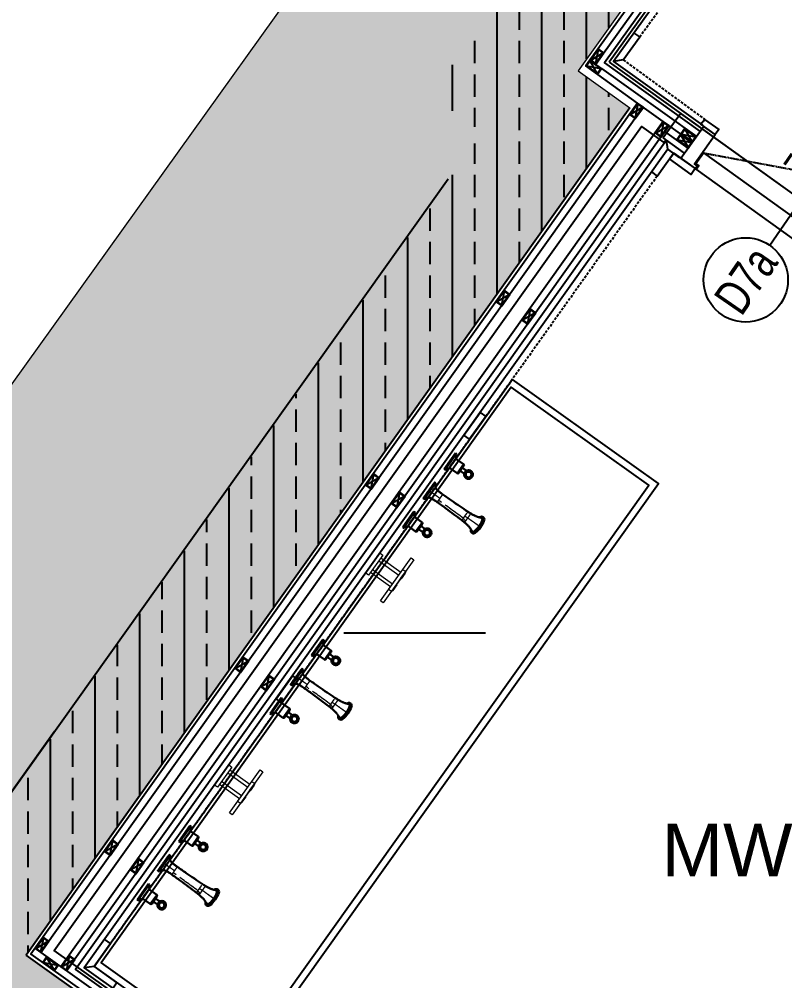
# Model space of a CAD drawing. Header units: millimetres. Extents: x 2562 to 7288, y 778 to 5635.
# Drawn here: x 4674.8 to 4892.4, y 3215.3 to 3488.7 of the extents above; entities that cross this region are included whole.
import ezdxf
from ezdxf.enums import TextEntityAlignment as Align

# ---------------------------------------------------------------- set-up
doc = ezdxf.new("R2010")
doc.units = ezdxf.units.MM
doc.linetypes.add('HIDDEN', pattern=[0.375, 0.25, -0.125])
doc.linetypes.add('PHANTOM', pattern=[12.7, 6.35, -1.27, 1.27, -1.27, 1.27, -1.27])
for name, color, linetype in [('0-gnl-knst-metal', 3, 'Continuous'), ('0-gnl-mevcut', 253, 'Continuous'), ('0-gnl-smbl-kapi', 6, 'Continuous'), ('0-gnl-smbl-mahal', 6, 'Continuous'), ('0-gnl-tarama', 252, 'Continuous'), ('0-gnl-ust', 191, 'HIDDEN'), ('1-gnl-ahsap', 33, 'Continuous'), ('2-tef-aksesuar', 30, 'Continuous'), ('2-tef-armatur', 30, 'Continuous'), ('2-tef-vitrifiye', 140, 'Continuous'), ('4-dsm-gorunus', 241, 'Continuous'), ('a-wall', 4, 'Continuous'), ('BH-DO-NOTLAR', 12, 'Continuous'), ('DUV-SOLİD', 251, 'Continuous')]:
    doc.layers.add(name, color=color, linetype=linetype)
doc.layers.add('ONOFF_LI-10', color=7, linetype='Continuous', lineweight=0, true_color=0xd6292c)
for name, color, linetype, lineweight in [('x-ref_base plan 1$0$SHG-LANDSCAPING', 252, 'Continuous', 18), ('x-ref_base plan 1$0$SHG-WALL-HATCH', 252, 'Continuous', 5), ('x-ref_base plan 1$0$SHG-WALLS-EXISTING', 214, 'Continuous', 18)]:
    doc.layers.add(name, color=color, linetype=linetype, lineweight=lineweight)
doc.styles.add('geomim', font='ARIALN.TTF')
doc.styles.get("Standard").update_dxf_attribs({"font": 'arial.ttf'})

# ---------------------------------------------------------------- blocks, each defined once
blk = doc.blocks.new('REINFORCEMENT')
at = {"layer": 'DUV-SOLİD'}
h = blk.add_hatch(dxfattribs=at)
h.set_pattern_fill('ANSI33', color=256, scale=2, angle=45, style=0)
h.set_pattern_definition([(90, (-31498.619, -9036.518), (-12.7, -1e-15), []), (90, (-31492.269, -9030.168), (-12.7, -1e-15), [6.35, -3.175])])
h.paths.add_polyline_path([(-29026.9, -4968.97), (-28918.22, -4816.8), (-28862.88, -4856.32), (-28785, -4747.27), (-28834.64, -4711.82), (-28762.57, -4610.91), (-28786.98, -4593.48), (-28876.49, -4718.8), (-28826.85, -4754.25), (-28869.86, -4814.47), (-28925.19, -4774.95), (-29068.75, -4975.95), (-29053.99, -4986.49), (-29208.23, -5202.99), (-29183.79, -5220.4), (-29012.17, -4979.49)])
at = {"layer": 'a-wall'}
for p, q in [((-29012.17, -4979.49), (-29183.79, -5220.4)), ((-29063.82, -4999.77), (-29226, -5227.44)), ((-29138.95, -5252.34), (-29183.79, -5220.4))]:
    blk.add_line(p, q, dxfattribs=at)
blk = doc.blocks.new('20x40 kutu profil')
for points in [[(1, -2), (-1, -2), (-1, 2), (1, 2)], [(0.85, -1.85), (-0.85, -1.85), (-0.85, 1.85), (0.85, 1.85)]]:
    blk.add_lwpolyline(points, close=True)
at = {"color": 251}
for points in [[(-0.85, 1.85), (0.85, -1.85)], [(-0.85, -1.85), (0.85, 1.85)]]:
    blk.add_lwpolyline(points, dxfattribs=at)
blk = doc.blocks.new('boh')
at = {"layer": '0-gnl-mevcut'}
blk.add_blockref('REINFORCEMENT', (-22625.96, -13503.28), dxfattribs=at)
blk.add_blockref('REINFORCEMENT', (-22625.96, -13503.28), dxfattribs=at)
blk.add_blockref('REINFORCEMENT', (-22625.96, -13503.28), dxfattribs=at)
blk = doc.blocks.new('A$C04FE5D2C')
at = {"linetype": 'Continuous', "lineweight": 30}
for p, q in [((0, 18.01), (0, 17.65)), ((0, 18.01), (0.05, 18.01)), ((0.05, 18.01), (5.5, 18.01)), ((1.16, 17.01), (1.16, 14.31)), ((4.34, 14.31), (4.34, 17.01)), ((5.5, 17.65), (5.5, 18.01)), ((10.11, 17.99), (10.11, 17.82)), ((15.43, 17.56), (15.44, 17.56)), ((15.64, 17.82), (15.62, 17.82)), ((15.64, 17.82), (15.64, 17.99)), ((20.32, 18.01), (20.32, 17.65)), ((20.32, 18.01), (25.82, 18.01)), ((21.48, 17.01), (21.48, 14.31)), ((24.66, 14.31), (24.66, 17.01)), ((25.82, 17.65), (25.82, 18.01)), ((4.04, 14.01), (1.46, 14.01)), ((2.2, 14.01), (2.2, 12.52)), ((3.3, 12.52), (3.3, 14.01)), ((24.36, 14.01), (21.78, 14.01)), ((22.52, 14.01), (22.52, 12.52)), ((23.62, 12.52), (23.62, 14.01)), ((1.95, 10.55), (1.95, 10.54)), ((1.98, 10.5), (2.08, 10.45)), ((3.42, 10.45), (3.52, 10.5)), ((3.55, 10.54), (3.55, 10.55)), ((22.27, 10.55), (22.27, 10.54)), ((23.87, 10.54), (23.87, 10.55)), ((10.57, 1.39), (10.49, 1.2)), ((10.68, 1.78), (10.75, 1.8)), ((10.7, 0.34), (10.7, 0.34)), ((14.99, 1.8), (15.06, 1.78))]:
    blk.add_line(p, q, dxfattribs=at)
at = {"linetype": 'PHANTOM', "lineweight": 0}
for p, q in [((0, 17.65), (0.05, 17.65)), ((0.04, 17.61), (0.09, 17.61)), ((0.05, 17.65), (5.5, 17.65)), ((0.09, 17.61), (5.46, 17.61)), ((0.94, 17.03), (0.97, 17.03)), ((0.97, 17.03), (4.56, 17.03)), ((20.32, 17.65), (25.82, 17.65)), ((20.36, 17.61), (25.78, 17.61)), ((21.26, 17.03), (24.88, 17.03)), ((1.16, 14.31), (4.34, 14.31)), ((21.48, 14.31), (24.66, 14.31)), ((2.15, 12.5), (2.13, 12.5)), ((3.37, 12.5), (3.35, 12.5)), ((22.47, 12.5), (22.45, 12.5)), ((23.69, 12.5), (23.67, 12.5)), ((1.86, 10.63), (1.87, 10.63)), ((1.95, 10.54), (1.96, 10.54)), ((2.01, 10.5), (1.98, 10.5)), ((3.52, 10.5), (3.49, 10.5)), ((3.54, 10.54), (3.55, 10.54)), ((3.63, 10.63), (3.64, 10.63)), ((22.18, 10.63), (22.19, 10.63)), ((22.27, 10.54), (22.28, 10.54)), ((22.33, 10.5), (22.3, 10.5)), ((23.84, 10.5), (23.81, 10.5)), ((23.86, 10.54), (23.87, 10.54)), ((23.95, 10.63), (23.96, 10.63)), ((10.74, 0.33), (10.75, 0.33))]:
    blk.add_line(p, q, dxfattribs=at)
at = {"linetype": 'Continuous', "lineweight": 30, "flags": 128}
for points in [[(22.3, 10.5), (22.39, 10.45), (22.4, 10.45)], [(23.74, 10.45), (23.75, 10.45), (23.84, 10.5)]]:
    blk.add_lwpolyline(points, dxfattribs=at)
at = {"linetype": 'Continuous', "lineweight": 30}
for centre, radius in [((2.75, 11.45), 1.21), ((2.75, 11.45), 0.806), ((23.07, 11.45), 1.21), ((23.07, 11.45), 0.806)]:
    blk.add_circle(centre, radius, dxfattribs=at)
at = {"linetype": 'PHANTOM', "lineweight": 0}
for centre in [(2.75, 11.45), (23.07, 11.45)]:
    blk.add_circle(centre, 0.767, dxfattribs=at)
at = {"linetype": 'Continuous', "lineweight": 30}
for centre, radius, start, end in [((0.05, 17.65), 0.05, 180, 262.4292), ((-0.12, 16.37), 1.25, 32.2711, 82.4292), ((0.98, 17.06), 0.05, 212.2711, 270), ((4.52, 17.06), 0.05, 270, 327.7289), ((5.62, 16.37), 1.25, 97.5708, 147.7289), ((5.45, 17.65), 0.05, 277.5708, 0), ((10.13, 17.99), 0.02, 90, 180), ((15.62, 17.99), 0.02, 0, 90), ((20.37, 17.65), 0.05, 180, 262.4292), ((20.2, 16.37), 1.25, 32.2711, 82.4292), ((21.3, 17.06), 0.05, 212.2711, 270), ((24.84, 17.06), 0.05, 270, 327.7289), ((25.94, 16.37), 1.25, 97.5708, 147.7289), ((25.77, 17.65), 0.05, 277.5708, 0), ((1.46, 14.31), 0.3, 180, 270), ((4.04, 14.31), 0.3, 270, 0), ((21.78, 14.31), 0.3, 180, 270), ((24.36, 14.31), 0.3, 270, 0), ((2.75, 11.45), 1.21, 120.5725, 222.6963), ((2.18, 12.41), 0.1, 94.5491, 120.5725), ((3.32, 12.41), 0.1, 59.4275, 85.4509), ((2.75, 11.45), 1.21, 317.3037, 59.4275), ((23.07, 11.45), 1.22, 120.5725, 180), ((23.07, 11.45), 1.22, 180, 222.6963), ((22.5, 12.41), 0.1, 94.5491, 120.5725), ((23.64, 12.41), 0.1, 59.4275, 85.4509), ((23.07, 11.45), 1.21, 317.3037, 59.4275), ((1.89, 10.66), 0.05, 222.6963, 258.9958), ((2, 10.54), 0.05, 180, 242.9643), ((3.5, 10.54), 0.05, 297.0357, 0), ((3.61, 10.66), 0.05, 281.0042, 317.3037), ((22.21, 10.66), 0.05, 222.6963, 258.9958), ((22.32, 10.54), 0.05, 180, 242.9643), ((23.82, 10.54), 0.05, 297.0357, 0), ((23.93, 10.66), 0.05, 281.0042, 317.3037), ((10.9, 1.03), 0.79, 106.0276, 253.9724), ((12.87, 9.12), 9.12, 256.0814, 283.9186), ((14.85, 1.03), 0.79, 286.0276, 73.9724)]:
    blk.add_arc(centre, radius, start, end, dxfattribs=at)
for points, knots in [([(1.01, 17.01), (1.03, 17.01), (1.09, 17.01), (1.24, 17.01), (1.46, 17.01), (1.74, 17.01), (2.06, 17.01), (2.4, 17.01), (2.74, 17.01), (3.08, 17.01), (3.4, 17.01), (3.7, 17.01), (3.98, 17.01), (4.22, 17.01), (4.39, 17.01), (4.5, 17.01), (4.52, 17.01), (4.52, 17.01)], [0, 0, 0, 0, 0.061862, 0.127429, 0.195723, 0.265465, 0.335208, 0.403502, 0.469069, 0.530931, 0.592793, 0.65836, 0.726654, 0.796396, 0.866139, 0.934433, 1, 1, 1, 1]), ([(10.11, 17.82), (10.11, 17.79), (10.12, 17.74), (10.16, 17.66), (10.21, 17.6), (10.27, 17.57), (10.29, 17.56)], [0, 0, 0, 0, 0.2619585, 0.4999597, 0.7379927, 1, 1, 1, 1]), ([(10.13, 18.01), (10.13, 18.01), (10.13, 18.01), (10.13, 18.01), (10.13, 18.01), (10.13, 18.01), (10.14, 18.01), (10.15, 18.01), (10.18, 18.01), (10.21, 18.01), (10.25, 18.01), (10.33, 18.01), (10.45, 18.01), (10.58, 18.01), (10.74, 18.01), (10.93, 18.01), (11.13, 18.01), (11.34, 18.01), (11.57, 18.01), (11.82, 18.01), (12.07, 18.01), (12.33, 18.01), (12.6, 18.01), (12.87, 18.01), (13.14, 18.01), (13.41, 18.01), (13.67, 18.01), (13.92, 18.01), (14.17, 18.01), (14.4, 18.01), (14.61, 18.01), (14.81, 18.01), (15, 18.01), (15.16, 18.01), (15.29, 18.01), (15.41, 18.01), (15.49, 18.01), (15.53, 18.01), (15.56, 18.01), (15.59, 18.01), (15.6, 18.01), (15.61, 18.01), (15.61, 18.01), (15.61, 18.01), (15.62, 18.01)], [0, 0, 0, 0, 0.006255, 0.012507, 0.018756, 0.025007, 0.03126, 0.046886, 0.062518, 0.078143, 0.093775, 0.125023, 0.156271, 0.187519, 0.218768, 0.250016, 0.281264, 0.312512, 0.34376, 0.375008, 0.406256, 0.437504, 0.468752, 0.5, 0.531249, 0.562497, 0.593745, 0.624993, 0.656241, 0.687489, 0.718737, 0.749985, 0.781233, 0.812481, 0.84373, 0.874978, 0.906226, 0.921851, 0.937483, 0.953109, 0.968741, 0.979158, 0.989574, 1, 1, 1, 1]), ([(10.27, 17.57), (10.36, 17.53), (10.54, 17.46), (10.76, 17.31), (10.91, 17.18), (11.03, 17.05), (11.12, 16.93), (11.2, 16.81), (11.28, 16.67), (11.37, 16.46), (11.4, 16.15), (11.45, 15.77), (11.49, 15.3), (11.52, 14.75), (11.53, 14.35), (11.53, 14.14)], [0, 0, 0, 0, 0.079986, 0.145497, 0.197201, 0.236116, 0.277993, 0.310466, 0.346274, 0.402969, 0.480533, 0.579074, 0.698505, 0.838801, 1, 1, 1, 1]), ([(14.21, 14.14), (14.21, 14.33), (14.22, 14.67), (14.24, 15.16), (14.27, 15.57), (14.3, 15.91), (14.34, 16.17), (14.36, 16.36), (14.38, 16.48), (14.42, 16.57), (14.47, 16.68), (14.55, 16.84), (14.68, 17.02), (14.87, 17.23), (15.13, 17.43), (15.35, 17.52), (15.47, 17.57)], [0, 0, 0, 0, 0.141282, 0.264213, 0.368859, 0.455145, 0.523121, 0.572816, 0.597853, 0.616763, 0.647191, 0.69116, 0.748702, 0.819488, 0.902784, 1, 1, 1, 1]), ([(15.45, 17.56), (15.48, 17.57), (15.53, 17.6), (15.58, 17.66), (15.62, 17.74), (15.63, 17.79), (15.63, 17.82)], [0, 0, 0, 0, 0.261647, 0.499385, 0.737354, 1, 1, 1, 1]), ([(21.31, 17.01), (21.31, 17.01), (21.3, 17.01), (21.39, 17.01), (21.53, 17.01), (21.74, 17.01), (21.98, 17.01), (22.26, 17.01), (22.58, 17.01), (22.93, 17.01), (23.3, 17.01), (23.65, 17.01), (23.98, 17.01), (24.26, 17.01), (24.4, 17.01), (24.47, 17.01)], [0, 0, 0, 0, 0.051734, 0.134777, 0.216093, 0.294164, 0.367823, 0.441482, 0.519553, 0.600869, 0.683911, 0.766954, 0.84827, 0.926341, 1, 1, 1, 1]), ([(24.47, 17.01), (24.53, 17.01), (24.66, 17.01), (24.78, 17.01), (24.84, 17.01), (24.84, 17.01), (24.83, 17.01)], [0, 0, 0, 0, 0.278637, 0.573963, 0.881568, 1, 1, 1, 1]), ([(11.53, 14.14), (11.52, 13.13), (11.5, 10.23), (11.43, 7.33), (11.38, 5.44)], [0, 0, 0, 0, 0.3494899, 1, 1, 1, 1]), ([(14.36, 5.44), (14.31, 7.33), (14.24, 10.23), (14.22, 13.13), (14.21, 14.14)], [0, 0, 0, 0, 0.650509, 1, 1, 1, 1]), ([(11.33, 4.51), (11.31, 4.35), (11.28, 4.04), (11.22, 3.58), (11.16, 3.18), (11.09, 2.84), (11.02, 2.59), (10.97, 2.39), (10.91, 2.2), (10.85, 2.03), (10.78, 1.87), (10.73, 1.75), (10.69, 1.64), (10.65, 1.54), (10.61, 1.46), (10.59, 1.42), (10.58, 1.41)], [0, 0, 0, 0, 0.130598, 0.262063, 0.374921, 0.468098, 0.540539, 0.591968, 0.646486, 0.713727, 0.758036, 0.81965, 0.860518, 0.909501, 0.967164, 1, 1, 1, 1]), ([(11.38, 5.46), (11.38, 5.38), (11.37, 5.23), (11.36, 4.91), (11.34, 4.67), (11.33, 4.51)], [0, 0, 0, 0, 0.245433, 0.494634, 1, 1, 1, 1]), ([(14.41, 4.51), (14.41, 4.58), (14.39, 4.73), (14.38, 4.97), (14.37, 5.18), (14.37, 5.34), (14.36, 5.41), (14.36, 5.44), (14.36, 5.46)], [0, 0, 0, 0, 0.209842, 0.470091, 0.745618, 0.873077, 0.935049, 1, 1, 1, 1]), ([(15.16, 1.41), (15.15, 1.42), (15.13, 1.46), (15.09, 1.54), (15.05, 1.64), (15.01, 1.75), (14.96, 1.87), (14.9, 2.01), (14.85, 2.14), (14.81, 2.27), (14.77, 2.41), (14.72, 2.59), (14.65, 2.84), (14.58, 3.18), (14.52, 3.58), (14.46, 4.04), (14.43, 4.35), (14.41, 4.51)], [0, 0, 0, 0, 0.032802, 0.090465, 0.139448, 0.180316, 0.24193, 0.286239, 0.332807, 0.372602, 0.408054, 0.459483, 0.531924, 0.625102, 0.73796, 0.869425, 1, 1, 1, 1]), ([(10.59, 1.41), (10.58, 1.41), (10.58, 1.4), (10.57, 1.39), (10.57, 1.39)], [0, 0, 0, 0, 0.606175, 1, 1, 1, 1]), ([(10.7, 1.7), (10.7, 1.71), (10.7, 1.71), (10.69, 1.72), (10.69, 1.73), (10.69, 1.74), (10.69, 1.75), (10.68, 1.76), (10.68, 1.76), (10.68, 1.77), (10.68, 1.78), (10.68, 1.78), (10.68, 1.78), (10.68, 1.78), (10.68, 1.78)], [0, 0, 0, 0, 0.075119, 0.150243, 0.22537, 0.300499, 0.375628, 0.450755, 0.525881, 0.601003, 0.676123, 0.751242, 0.875618, 1, 1, 1, 1]), ([(10.8, 0.52), (10.8, 0.53), (10.79, 0.55), (10.78, 0.57), (10.77, 0.59), (10.76, 0.62), (10.75, 0.64), (10.74, 0.67), (10.73, 0.7), (10.72, 0.72), (10.71, 0.75), (10.7, 0.78), (10.69, 0.81), (10.69, 0.83), (10.68, 0.84)], [0, 0, 0, 0, 0.08331, 0.166642, 0.249987, 0.333334, 0.416678, 0.500015, 0.583345, 0.666667, 0.749987, 0.833311, 0.916645, 1, 1, 1, 1]), ([(10.68, 0.27), (10.68, 0.27), (10.68, 0.27), (10.68, 0.27), (10.68, 0.27), (10.68, 0.27), (10.68, 0.28), (10.68, 0.28), (10.68, 0.29), (10.68, 0.3), (10.69, 0.3), (10.69, 0.31), (10.69, 0.33), (10.7, 0.34), (10.7, 0.34)], [0, 0, 0, 0, 0.075059, 0.150121, 0.225184, 0.300248, 0.375312, 0.450373, 0.525432, 0.600488, 0.675543, 0.750597, 0.875294, 1, 1, 1, 1]), ([(10.7, 0.34), (10.7, 0.35), (10.7, 0.36), (10.71, 0.38), (10.72, 0.39), (10.72, 0.41), (10.73, 0.42), (10.74, 0.44), (10.74, 0.45), (10.75, 0.46), (10.75, 0.47), (10.76, 0.48), (10.76, 0.49), (10.77, 0.5), (10.77, 0.51), (10.78, 0.52), (10.78, 0.53), (10.78, 0.53), (10.78, 0.53)], [0, 0, 0, 0, 0.06259, 0.125101, 0.187567, 0.250029, 0.312522, 0.375034, 0.437548, 0.500054, 0.562547, 0.625033, 0.687521, 0.750013, 0.812506, 0.875004, 0.937506, 1, 1, 1, 1]), ([(10.8, 0.52), (10.8, 0.51), (10.79, 0.48), (10.77, 0.42), (10.75, 0.38), (10.74, 0.33)], [0, 0, 0, 0, 0.5, 0.5, 1, 1, 1, 1]), ([(14.94, 0.52), (14.94, 0.53), (14.95, 0.55), (14.96, 0.57), (14.97, 0.59), (14.98, 0.62), (14.99, 0.64), (15, 0.67), (15.01, 0.7), (15.02, 0.72), (15.03, 0.75), (15.04, 0.78), (15.05, 0.81), (15.05, 0.83), (15.06, 0.84)], [0, 0, 0, 0, 0.083305, 0.166638, 0.249984, 0.333334, 0.41668, 0.500017, 0.583345, 0.666666, 0.749983, 0.833303, 0.916638, 1, 1, 1, 1]), ([(15, 0.33), (15, 0.34), (15, 0.35), (14.99, 0.37), (14.99, 0.38), (14.98, 0.4), (14.98, 0.42), (14.97, 0.43), (14.97, 0.44), (14.96, 0.46), (14.96, 0.47), (14.96, 0.48), (14.95, 0.49), (14.95, 0.5), (14.95, 0.51), (14.94, 0.52), (14.94, 0.52), (14.94, 0.52)], [0, 0, 0, 0, 0.066761, 0.133409, 0.200002, 0.266603, 0.333251, 0.399924, 0.466599, 0.533262, 0.599909, 0.666555, 0.733208, 0.799872, 0.866554, 0.933264, 1, 1, 1, 1]), ([(14.96, 0.53), (14.96, 0.53), (14.96, 0.53), (14.97, 0.52), (14.97, 0.51), (14.97, 0.5), (14.98, 0.49), (14.98, 0.48), (14.99, 0.47), (14.99, 0.46), (15, 0.45), (15, 0.44), (15.01, 0.42), (15.02, 0.41), (15.02, 0.39), (15.03, 0.38), (15.04, 0.36), (15.04, 0.35), (15.04, 0.34)], [0, 0, 0, 0, 0.062407, 0.124872, 0.187373, 0.2499, 0.312447, 0.375002, 0.437545, 0.500061, 0.562534, 0.624982, 0.687448, 0.74998, 0.812599, 0.875225, 0.937738, 1, 1, 1, 1]), ([(15.06, 1.78), (15.06, 1.78), (15.06, 1.78), (15.06, 1.78), (15.06, 1.78), (15.06, 1.78), (15.06, 1.77), (15.06, 1.77), (15.06, 1.76), (15.05, 1.75), (15.05, 1.75), (15.05, 1.73), (15.05, 1.72), (15.04, 1.71), (15.04, 1.7)], [0, 0, 0, 0, 0.074825, 0.149645, 0.224463, 0.299279, 0.374096, 0.448915, 0.523738, 0.598565, 0.673395, 0.748226, 0.874118, 1, 1, 1, 1]), ([(15.06, 0.27), (15.06, 0.27), (15.06, 0.27), (15.06, 0.27), (15.06, 0.27), (15.06, 0.27), (15.06, 0.28), (15.06, 0.28), (15.06, 0.29), (15.06, 0.3), (15.05, 0.3), (15.05, 0.31), (15.05, 0.33), (15.04, 0.34), (15.04, 0.34)], [0, 0, 0, 0, 0.0755641, 0.1511321, 0.2267027, 0.3022743, 0.3778454, 0.4534145, 0.52898, 0.6045417, 0.6801011, 0.7556602, 0.8778242, 1, 1, 1, 1]), ([(15.17, 1.38), (15.17, 1.39), (15.16, 1.4), (15.16, 1.41), (15.16, 1.41)], [0, 0, 0, 0, 0.855439, 1, 1, 1, 1]), ([(15.25, 1.21), (15.24, 1.24), (15.22, 1.29), (15.18, 1.36), (15.17, 1.39)], [0, 0, 0, 0, 0.56156, 1, 1, 1, 1])]:
    blk.add_open_spline(points, degree=3, knots=knots, dxfattribs=at)
at = {"linetype": 'PHANTOM', "lineweight": 0}
for points, knots in [([(10.2, 17.82), (10.18, 17.82), (10.15, 17.82), (10.12, 17.82), (10.11, 17.82), (10.11, 17.82), (10.11, 17.82)], [0.07778706, 0.07778706, 0.07778706, 0.07778706, 0.080217906, 0.081433328, 0.082648751, 0.08440054, 0.08440054, 0.08440054, 0.08440054]), ([(15.62, 17.82), (15.61, 17.82), (15.6, 17.82), (15.46, 17.82), (15.25, 17.82), (15.02, 17.82), (14.81, 17.82), (14.65, 17.82), (14.43, 17.82), (14.16, 17.82), (13.85, 17.82), (13.53, 17.83), (13.25, 17.83), (13, 17.83), (12.76, 17.83), (12.51, 17.83), (12.3, 17.83), (12.13, 17.83), (11.97, 17.82), (11.79, 17.82), (11.57, 17.82), (11.36, 17.82), (11.17, 17.82), (11.01, 17.82), (10.86, 17.82), (10.74, 17.82), (10.6, 17.82), (10.45, 17.82), (10.31, 17.82), (10.24, 17.82), (10.2, 17.82)], [0, 0, 0, 0, 0.047973, 0.112233, 0.175081, 0.236516, 0.260872, 0.290204, 0.324508, 0.363783, 0.413283, 0.455698, 0.491023, 0.520844, 0.551994, 0.584472, 0.618278, 0.633257, 0.653471, 0.678921, 0.709604, 0.745519, 0.773855, 0.800746, 0.826193, 0.850196, 0.872755, 0.912893, 0.955308, 1, 1, 1, 1]), ([(10.3, 17.56), (10.3, 17.56), (10.27, 17.56), (10.33, 17.56), (10.38, 17.56)], [0, 0, 0, 0, 0.138766, 1, 1, 1, 1]), ([(10.38, 17.56), (10.4, 17.56), (10.44, 17.56), (10.48, 17.56), (10.52, 17.56), (10.58, 17.56), (10.68, 17.56), (10.8, 17.56), (10.91, 17.56), (11.03, 17.56), (11.18, 17.56), (11.35, 17.56), (11.47, 17.56), (11.54, 17.56), (11.65, 17.56), (11.82, 17.56), (12.06, 17.56), (12.24, 17.56), (12.36, 17.56), (12.45, 17.56), (12.59, 17.56), (12.74, 17.56), (12.85, 17.56), (12.87, 17.56)], [0.04552996, 0.04552996, 0.04552996, 0.04552996, 0.0479608, 0.04856851, 0.04917623, 0.05039165, 0.05282249, 0.05525334, 0.05646876, 0.05768419, 0.06011503, 0.06254588, 0.0637613, 0.06436901, 0.06497672, 0.06740757, 0.06983841, 0.07226926, 0.07287697, 0.07348468, 0.0747001, 0.07713095, 0.07778706, 0.07778706, 0.07778706, 0.07778706]), ([(12.87, 17.56), (13.07, 17.56), (13.46, 17.56), (14.02, 17.56), (14.53, 17.56), (14.94, 17.56), (15.24, 17.56), (15.41, 17.56), (15.43, 17.56), (15.43, 17.56)], [0, 0, 0, 0, 0.151141, 0.301758, 0.452856, 0.604253, 0.755141, 0.90625, 1, 1, 1, 1]), ([(12.87, 17.56), (12.87, 17.5), (12.87, 17.39), (12.87, 17.23), (12.87, 17.11), (12.87, 16.97), (12.87, 16.82), (12.87, 16.7), (12.87, 16.57), (12.87, 16.44), (12.87, 16.43), (12.87, 16.41), (12.87, 16.21), (12.87, 15.82), (12.87, 15.07), (12.87, 14.51), (12.87, 14.14)], [0.0471037, 0.0471037, 0.0471037, 0.0471037, 0.1875, 0.2106962, 0.21875, 0.328125, 0.3357789, 0.34375, 0.4335938, 0.4394531, 0.4404297, 0.4433594, 0.453125, 0.5922237, 0.7313225, 1, 1, 1, 1]), ([(11.53, 14.14), (11.53, 14.14), (11.52, 14.14), (11.55, 14.14), (11.61, 14.14), (11.71, 14.14), (11.88, 14.14), (12.05, 14.14), (12.17, 14.14)], [0, 0, 0, 0, 0.033713, 0.1948962, 0.3561076, 0.5172819, 0.6785291, 1, 1, 1, 1]), ([(12.17, 14.14), (12.23, 14.14), (12.38, 14.14), (12.62, 14.14), (12.79, 14.14), (12.87, 14.14)], [0, 0, 0, 0, 0.02884029, 0.06009029, 0.09134029, 0.09134029, 0.09134029, 0.09134029]), ([(12.87, 14.14), (12.95, 14.14), (13.12, 14.14), (13.37, 14.14), (13.6, 14.14), (13.8, 14.14), (13.98, 14.14), (14.11, 14.14), (14.19, 14.14), (14.21, 14.14), (14.21, 14.14), (14.21, 14.14)], [0.7445474, 0.7445474, 0.7445474, 0.7445474, 0.7757974, 0.8070474, 0.8382974, 0.8695474, 0.9007974, 0.9320474, 0.9632974, 0.9945474, 1, 1, 1, 1]), ([(11.86, 4.51), (11.76, 4.51), (11.57, 4.51), (11.4, 4.51), (11.34, 4.51), (11.32, 4.51), (11.33, 4.51), (11.33, 4.51)], [0, 0, 0, 0, 0.393648, 0.709404, 0.846839, 0.979438, 1, 1, 1, 1]), ([(11.38, 5.46), (11.39, 5.46), (11.4, 5.46), (11.47, 5.46), (11.59, 5.46), (11.79, 5.46), (11.97, 5.46), (12.09, 5.46)], [0, 0, 0, 0, 0.14558, 0.297724, 0.461801, 0.639878, 1, 1, 1, 1]), ([(12.87, 4.51), (12.85, 4.51), (12.81, 4.51), (12.76, 4.51), (12.7, 4.51), (12.64, 4.51), (12.58, 4.51), (12.53, 4.51), (12.47, 4.51), (12.41, 4.51), (12.36, 4.51), (12.3, 4.51), (12.24, 4.51), (12.19, 4.51), (12.13, 4.51), (12.08, 4.51), (12.02, 4.51), (11.97, 4.51), (11.92, 4.51), (11.88, 4.51), (11.86, 4.51)], [0, 0, 0, 0, 0.055528, 0.111068, 0.166615, 0.222169, 0.277727, 0.333287, 0.388846, 0.444403, 0.499959, 0.555514, 0.611064, 0.666611, 0.722161, 0.777715, 0.83327, 0.888828, 0.944402, 1, 1, 1, 1]), ([(12.09, 5.46), (12.11, 5.46), (12.13, 5.46), (12.18, 5.46), (12.22, 5.46), (12.26, 5.46), (12.3, 5.46), (12.35, 5.46), (12.39, 5.46), (12.43, 5.46), (12.48, 5.46), (12.52, 5.46), (12.56, 5.46), (12.61, 5.46), (12.65, 5.46), (12.69, 5.46), (12.74, 5.46), (12.78, 5.46), (12.83, 5.46), (12.86, 5.46), (12.87, 5.46)], [0, 0, 0, 0, 0.055478, 0.111045, 0.166624, 0.222202, 0.277781, 0.33336, 0.388938, 0.444509, 0.500068, 0.555608, 0.611133, 0.666652, 0.722173, 0.7777, 0.833242, 0.888802, 0.944387, 1, 1, 1, 1]), ([(12.87, 5.46), (12.89, 5.46), (12.92, 5.46), (12.97, 5.46), (13.03, 5.46), (13.08, 5.46), (13.13, 5.46), (13.18, 5.46), (13.23, 5.46), (13.28, 5.46), (13.33, 5.46), (13.38, 5.46), (13.44, 5.46), (13.49, 5.46), (13.54, 5.46), (13.59, 5.46), (13.63, 5.46), (13.68, 5.46), (13.73, 5.46), (13.78, 5.46), (13.84, 5.46), (13.9, 5.46), (13.93, 5.46), (13.95, 5.46)], [0, 0, 0, 0, 0.0457693, 0.091519, 0.1372541, 0.1829805, 0.2287054, 0.274433, 0.3201623, 0.3658934, 0.4116277, 0.4573674, 0.5031101, 0.5488524, 0.5945939, 0.6403371, 0.6860842, 0.7318296, 0.7775707, 0.82331, 0.8822024, 0.9411007, 1, 1, 1, 1]), ([(14.41, 4.51), (14.41, 4.51), (14.42, 4.51), (14.4, 4.51), (14.37, 4.51), (14.29, 4.51), (14.13, 4.51), (13.85, 4.51), (13.4, 4.51), (13.06, 4.51), (12.87, 4.51)], [0, 0, 0, 0, 0.000789, 0.063024, 0.128575, 0.200977, 0.282452, 0.475167, 0.712269, 1, 1, 1, 1]), ([(12.87, 0.59), (12.87, 0.63), (12.87, 0.79), (12.87, 1.18), (12.87, 1.62), (12.87, 2.2), (12.87, 2.8), (12.87, 3.6), (12.87, 4.1), (12.87, 4.51)], [0.1108773, 0.1108773, 0.1108773, 0.1108773, 0.1434164, 0.2215414, 0.2996664, 0.4481039, 0.6277914, 0.6902914, 0.9856641, 0.9856641, 0.9856641, 0.9856641]), ([(10.7, 1.7), (10.69, 1.7), (10.67, 1.69), (10.65, 1.68), (10.62, 1.67), (10.6, 1.66), (10.58, 1.65), (10.55, 1.64), (10.53, 1.62), (10.51, 1.61), (10.49, 1.59), (10.46, 1.58), (10.44, 1.56), (10.42, 1.54), (10.38, 1.5), (10.32, 1.43), (10.27, 1.34), (10.23, 1.24), (10.2, 1.14), (10.19, 1.02), (10.2, 0.9), (10.23, 0.8), (10.27, 0.71), (10.32, 0.61), (10.39, 0.54), (10.44, 0.49), (10.48, 0.46), (10.52, 0.43), (10.56, 0.4), (10.61, 0.38), (10.65, 0.36), (10.68, 0.35), (10.7, 0.34)], [0, 0, 0, 0, 0.014718, 0.029435, 0.044151, 0.058866, 0.07358, 0.088293, 0.103006, 0.117717, 0.132428, 0.147138, 0.161848, 0.176557, 0.191265, 0.259178, 0.327077, 0.377535, 0.427987, 0.501154, 0.575234, 0.624762, 0.674295, 0.741902, 0.809522, 0.836725, 0.86393, 0.891138, 0.918349, 0.945563, 0.97278, 1, 1, 1, 1]), ([(10.52, 1.28), (10.5, 1.25), (10.45, 1.17), (10.43, 1.02), (10.46, 0.86), (10.53, 0.72), (10.64, 0.61), (10.74, 0.56), (10.78, 0.53)], [0, 0, 0, 0, 0.127646, 0.301877, 0.476216, 0.650712, 0.825323, 1, 1, 1, 1]), ([(10.68, 0.84), (10.66, 0.86), (10.61, 0.89), (10.54, 0.95), (10.49, 1.04), (10.48, 1.13), (10.49, 1.21), (10.51, 1.24), (10.51, 1.24)], [0, 0, 0, 0, 0.186378, 0.37074, 0.563471, 0.763122, 0.963499, 1, 1, 1, 1]), ([(10.57, 1.39), (10.56, 1.37), (10.55, 1.34), (10.54, 1.28), (10.55, 1.21), (10.58, 1.13), (10.64, 1.08), (10.67, 1.05)], [0, 0, 0, 0, 0.145777, 0.302862, 0.460346, 0.627474, 1, 1, 1, 1]), ([(10.67, 1.05), (10.68, 1.04), (10.69, 1.03), (10.71, 1.02), (10.74, 1), (10.76, 0.99), (10.78, 0.97), (10.8, 0.96), (10.83, 0.95), (10.85, 0.93), (10.87, 0.92), (10.9, 0.91), (10.92, 0.9), (10.94, 0.89), (10.97, 0.88), (10.99, 0.87), (11.01, 0.86), (11.04, 0.85), (11.06, 0.84), (11.09, 0.83), (11.11, 0.83), (11.19, 0.8), (11.31, 0.76), (11.49, 0.72), (11.67, 0.69), (11.84, 0.66), (12.02, 0.64), (12.19, 0.62), (12.36, 0.6), (12.53, 0.6), (12.7, 0.59), (12.81, 0.59), (12.87, 0.59)], [0, 0, 0, 0, 0.0114669, 0.0229311, 0.0343917, 0.045851, 0.0573092, 0.0687659, 0.0802219, 0.0916765, 0.1031296, 0.1145818, 0.1260336, 0.1374849, 0.148936, 0.1603869, 0.1718373, 0.1832874, 0.1947374, 0.2061872, 0.217637, 0.2290865, 0.3089362, 0.388786, 0.4686359, 0.5484859, 0.6237376, 0.6989892, 0.7742413, 0.8494939, 0.9247494, 1, 1, 1, 1]), ([(12.87, 0.48), (12.83, 0.48), (12.76, 0.48), (12.66, 0.48), (12.54, 0.49), (12.39, 0.49), (12.22, 0.5), (12.04, 0.52), (11.87, 0.54), (11.71, 0.56), (11.58, 0.58), (11.45, 0.6), (11.34, 0.62), (11.26, 0.64), (11.2, 0.65), (11.14, 0.67), (11.08, 0.68), (11.02, 0.7), (10.97, 0.72), (10.91, 0.74), (10.85, 0.76), (10.79, 0.79), (10.74, 0.81), (10.7, 0.83), (10.68, 0.84)], [0, 0, 0, 0, 0.0472141, 0.0944287, 0.141643, 0.2128798, 0.2841157, 0.3715416, 0.4589675, 0.518721, 0.5784741, 0.6382286, 0.6979838, 0.7254321, 0.7528803, 0.7803253, 0.8077664, 0.8352089, 0.8626589, 0.8901196, 0.9175932, 0.945076, 0.9725596, 1, 1, 1, 1]), ([(10.7, 0.34), (10.7, 0.34), (10.72, 0.34), (10.73, 0.34), (10.74, 0.33)], [0, 0, 0, 0, 0.499998, 1, 1, 1, 1]), ([(10.75, 0.33), (10.76, 0.38), (10.77, 0.42), (10.79, 0.48), (10.8, 0.51), (10.8, 0.52)], [0, 0, 0, 0, 0.5, 0.5, 1, 1, 1, 1]), ([(10.75, 0.33), (10.78, 0.32), (10.84, 0.31), (10.92, 0.29), (11.01, 0.27), (11.1, 0.25), (11.18, 0.24), (11.27, 0.22), (11.36, 0.21), (11.45, 0.19), (11.54, 0.18), (11.62, 0.17), (11.79, 0.15), (12.03, 0.12), (12.41, 0.1), (12.84, 0.08), (13.31, 0.09), (13.79, 0.13), (14.15, 0.17), (14.41, 0.21), (14.56, 0.24), (14.71, 0.27), (14.86, 0.3), (14.95, 0.32), (15, 0.33)], [0, 0, 0, 0, 0.0207, 0.041399, 0.062097, 0.082795, 0.103493, 0.12419, 0.144886, 0.165582, 0.186277, 0.206972, 0.227666, 0.303571, 0.379476, 0.490587, 0.601701, 0.712042, 0.822381, 0.857896, 0.893414, 0.928937, 0.964466, 1, 1, 1, 1]), ([(10.78, 0.53), (10.79, 0.53), (10.79, 0.53), (10.8, 0.53), (10.8, 0.52)], [0, 0, 0, 0, 0.5, 1, 1, 1, 1]), ([(10.8, 0.52), (11.03, 0.48), (11.48, 0.39), (12.17, 0.33), (12.84, 0.31), (13.46, 0.32), (14.01, 0.37), (14.5, 0.43), (14.79, 0.49), (14.94, 0.52)], [0, 0, 0, 0, 0.163651, 0.331208, 0.500355, 0.642334, 0.782903, 0.892243, 1, 1, 1, 1]), ([(12.87, 0.59), (12.9, 0.59), (12.96, 0.59), (13.04, 0.59), (13.13, 0.59), (13.22, 0.6), (13.31, 0.6), (13.39, 0.61), (13.48, 0.61), (13.57, 0.62), (13.65, 0.63), (13.74, 0.64), (13.83, 0.65), (13.94, 0.67), (14.09, 0.69), (14.27, 0.73), (14.45, 0.77), (14.58, 0.81), (14.67, 0.84), (14.71, 0.86), (14.76, 0.87), (14.8, 0.89), (14.84, 0.91), (14.88, 0.93), (14.93, 0.95), (14.97, 0.98), (15.01, 1), (15.04, 1.03), (15.07, 1.05), (15.08, 1.06)], [0, 0, 0, 0, 0.038031, 0.076062, 0.114091, 0.152118, 0.190146, 0.228175, 0.266204, 0.304233, 0.342261, 0.38029, 0.418319, 0.456348, 0.535869, 0.615391, 0.694913, 0.774434, 0.794931, 0.815429, 0.835927, 0.856426, 0.876926, 0.897428, 0.917933, 0.938441, 0.958954, 0.979473, 1, 1, 1, 1]), ([(15.06, 0.84), (15.05, 0.84), (15.03, 0.83), (15, 0.81), (14.97, 0.8), (14.94, 0.79), (14.92, 0.77), (14.89, 0.76), (14.86, 0.75), (14.83, 0.74), (14.8, 0.73), (14.77, 0.72), (14.74, 0.71), (14.71, 0.7), (14.68, 0.69), (14.65, 0.68), (14.62, 0.67), (14.59, 0.66), (14.56, 0.66), (14.53, 0.65), (14.5, 0.64), (14.47, 0.63), (14.43, 0.63), (14.4, 0.62), (14.34, 0.61), (14.24, 0.59), (14.1, 0.57), (13.96, 0.55), (13.8, 0.53), (13.63, 0.51), (13.44, 0.5), (13.26, 0.49), (13.11, 0.49), (12.98, 0.48), (12.91, 0.48), (12.87, 0.48)], [0, 0, 0, 0, 0.014053, 0.028123, 0.042204, 0.056291, 0.070375, 0.084458, 0.098538, 0.112616, 0.12669, 0.14076, 0.154828, 0.168893, 0.182955, 0.197016, 0.211077, 0.225137, 0.239199, 0.253261, 0.267324, 0.281388, 0.295452, 0.309516, 0.323579, 0.385904, 0.448227, 0.510551, 0.572873, 0.661688, 0.750502, 0.825335, 0.900165, 0.950082, 1, 1, 1, 1]), ([(14.94, 0.52), (14.94, 0.53), (14.95, 0.53), (14.96, 0.53), (14.96, 0.53)], [0, 0, 0, 0, 0.5, 1, 1, 1, 1]), ([(14.96, 0.53), (15.01, 0.56), (15.1, 0.6), (15.21, 0.72), (15.28, 0.86), (15.31, 1.02), (15.29, 1.16), (15.24, 1.24), (15.23, 1.26)], [0, 0, 0, 0, 0.17802, 0.356015, 0.53396, 0.711783, 0.889433, 1, 1, 1, 1]), ([(15, 0.33), (15.01, 0.33), (15.01, 0.34), (15.02, 0.34), (15.02, 0.34), (15.03, 0.34), (15.04, 0.34), (15.04, 0.34)], [0.0203736912, 0.0203736912, 0.0203736912, 0.0203736912, 0.0204559309, 0.0204983936, 0.0205408563, 0.0205974733, 0.020782798, 0.020782798, 0.020782798, 0.020782798]), ([(15.04, 0.34), (15.05, 0.35), (15.07, 0.35), (15.09, 0.36), (15.12, 0.37), (15.14, 0.38), (15.17, 0.4), (15.19, 0.41), (15.21, 0.42), (15.24, 0.44), (15.26, 0.46), (15.28, 0.47), (15.3, 0.49), (15.32, 0.51), (15.34, 0.53), (15.36, 0.55), (15.38, 0.57), (15.39, 0.59), (15.41, 0.61), (15.43, 0.63), (15.47, 0.71), (15.53, 0.85), (15.56, 1.06), (15.52, 1.26), (15.44, 1.4), (15.38, 1.48), (15.35, 1.52), (15.31, 1.55), (15.27, 1.59), (15.23, 1.62), (15.18, 1.64), (15.14, 1.67), (15.09, 1.69), (15.06, 1.7), (15.04, 1.7)], [0, 0, 0, 0, 0.015021, 0.030041, 0.04506, 0.06008, 0.075099, 0.090119, 0.105139, 0.120159, 0.135179, 0.1502, 0.165221, 0.180242, 0.195264, 0.210287, 0.225309, 0.240332, 0.255354, 0.270377, 0.285398, 0.401918, 0.51835, 0.631292, 0.744248, 0.772652, 0.801057, 0.829467, 0.857883, 0.886302, 0.914724, 0.943148, 0.971573, 1, 1, 1, 1]), ([(15.24, 1.21), (15.25, 1.18), (15.27, 1.13), (15.25, 1.04), (15.2, 0.96), (15.14, 0.89), (15.08, 0.86), (15.06, 0.84)], [0, 0, 0, 0, 0.157699, 0.37672, 0.590162, 0.794464, 1, 1, 1, 1]), ([(15.08, 1.06), (15.11, 1.09), (15.16, 1.14), (15.2, 1.22), (15.2, 1.29), (15.19, 1.34), (15.18, 1.37), (15.17, 1.38)], [0, 0, 0, 0, 0.386335, 0.5593, 0.724733, 0.893109, 1, 1, 1, 1])]:
    blk.add_open_spline(points, degree=3, knots=knots, dxfattribs=at)
for points in [[(10.2, 17.82), (10.2, 17.79), (10.21, 17.73), (10.25, 17.66), (10.3, 17.6), (10.35, 17.57), (10.38, 17.56)], [(12.09, 5.46), (12.13, 8.35), (12.17, 11.25), (12.17, 14.14)], [(12.09, 5.46), (11.88, 5.23), (11.95, 4.83), (11.86, 4.51)], [(12.87, 5.46), (12.87, 5.14), (12.88, 4.83), (12.87, 4.51)], [(12.87, 0.59), (12.87, 0.55), (12.87, 0.52), (12.87, 0.48)]]:
    blk.add_open_spline(points, degree=3, dxfattribs=at)
at = {"linetype": 'Continuous', "lineweight": 30}
for points in [[(10.67, 1.05), (10.67, 0.98), (10.66, 0.92), (10.68, 0.84)], [(10.8, 0.52), (10.8, 0.52), (10.8, 0.52), (10.8, 0.52)], [(14.94, 0.52), (14.94, 0.52), (14.94, 0.52), (14.94, 0.52)], [(15.06, 0.84), (15.08, 0.92), (15.08, 0.98), (15.08, 1.06)]]:
    blk.add_open_spline(points, degree=3, dxfattribs=at)
blk = doc.blocks.new('JKJLKL')
at = {"layer": '0-gnl-tarama', "linetype": 'HIDDEN'}
blk.add_lwpolyline([(-57585.64, -17658), (-57523.72, -17628.91)], dxfattribs=at)
blk.add_arc((-57586.92, -17658.15), 70, 0, 25.46, dxfattribs=at)
at = {"layer": '1-gnl-ahsap'}
for points in [[(-57590.94, -17651.8), (-57590.94, -17650.07), (-57585.94, -17650.07), (-57585.94, -17651.8)], [(-57516.92, -17651.8), (-57516.92, -17649.88), (-57511.92, -17649.88), (-57511.92, -17651.8)], [(-57592.44, -17665), (-57592.44, -17663), (-57584.94, -17663), (-57584.94, -17665)], [(-57510.42, -17665), (-57510.42, -17663), (-57517.92, -17663), (-57517.92, -17665)]]:
    blk.add_lwpolyline(points, close=True, dxfattribs=at)
for points in [[(-57589.94, -17663), (-57584.94, -17663), (-57584.94, -17662), (-57585.94, -17662), (-57585.94, -17651.8), (-57589.94, -17651.8), (-57589.94, -17663)], [(-57512.92, -17663), (-57517.92, -17663), (-57517.92, -17662), (-57516.92, -17662), (-57516.92, -17651.8), (-57512.92, -17651.8), (-57512.92, -17663)], [(-57518.22, -17663), (-57584.64, -17663), (-57584.64, -17661.7), (-57585.64, -17661.7), (-57585.64, -17658), (-57517.22, -17658), (-57517.22, -17661.7), (-57518.22, -17661.7), (-57518.22, -17663)]]:
    blk.add_lwpolyline(points, dxfattribs=at)
blk = doc.blocks.new('KAPI KOD')
blk.add_lwpolyline([(24, 0), (84, 0)])
blk.add_circle((0, 0), 24)
at = {"color": 252, "style": 'geomim', "width": 0.9}
for tag, p in [('GEN', (84, 4)), ('YUK', (84, -20))]:
    blk.add_attdef(tag, text='', height=16, dxfattribs=at).set_placement(p, align=Align.RIGHT)
blk.add_attdef('KAPI_KODU', text='', height=20, dxfattribs=at).set_placement((0, 0), align=Align.MIDDLE_CENTER)
blk = doc.blocks.new('LI-10')
at = {"layer": 'ONOFF_LI-10', "ltscale": 3}
for points in [[(-7.5, 9), (7.5, 9), (7.5, 8), (-7.5, 8)], [(-3.5, 9), (3.5, 9), (3.5, 8), (-3.5, 8)], [(-3, 9.2), (-1, 9.2), (-1, 9), (-3, 9)], [(3, 9.2), (1, 9.2), (1, 9), (3, 9)], [(-3.5, 1), (3.5, 1), (3.5, 0), (-3.5, 0)]]:
    blk.add_lwpolyline(points, close=True, dxfattribs=at)
for points in [[(-2.5, 1), (-2.5, 8)], [(-1.5, 1), (-1.5, 8)], [(1.5, 1), (1.5, 8)], [(2.5, 1), (2.5, 8)]]:
    blk.add_lwpolyline(points, dxfattribs=at)

msp = doc.modelspace()

# ---------------------------------------------------------------- hatches: boundary and pattern name
at = {"layer": 'x-ref_base plan 1$0$SHG-WALL-HATCH'}
msp.add_hatch(color=256, dxfattribs=at).paths.add_polyline_path([(4848.39, 3463.5), (4833.65, 3474), (4959.8, 3650.63), (4895.55, 3696.46), (4888.52, 3686.62), (4582.24, 3258.64), (4560.16, 3227.72), (4547.14, 3237.02), (4523.87, 3206.2), (4531.12, 3200.56), (4502.56, 3159.71), (4555.01, 3122.35), (4564.16, 3135.19), (4642.4, 3079.46), (4720.74, 3191.24), (4676.75, 3222.57)])

# ---------------------------------------------------------------- linework, layer by layer
at = {"layer": '0-gnl-knst-metal', "color": 252}
for p, q in [((4850.58, 3464.84), (4835.87, 3475.41)), ((4866.11, 3453.68), (4850.58, 3464.84)), ((4864.94, 3452.06), (4858.35, 3456.8))]:
    msp.add_line(p, q, dxfattribs=at)
for points in [[(4927.75, 3603.33), (4835.88, 3475.4)], [(4927.75, 3603.33), (4835.88, 3475.4)], [(4927.75, 3603.33), (4835.88, 3475.4)], [(4927.75, 3603.33), (4835.88, 3475.4)], [(4929.38, 3602.16), (4838.66, 3475.86)], [(4929.38, 3602.16), (4838.66, 3475.86)], [(4929.38, 3602.16), (4838.66, 3475.86)], [(4929.38, 3602.16), (4838.66, 3475.86)], [(4840.29, 3474.71), (4867.29, 3455.32)], [(4850.58, 3464.84), (4678.15, 3222.81), (4734.28, 3182.82)], [(4852.2, 3463.68), (4680.94, 3223.28), (4735.45, 3184.45)], [(4857.88, 3459.59), (4686.64, 3219.21)], [(4859.51, 3458.43), (4688.27, 3218.05)]]:
    msp.add_lwpolyline(points, dxfattribs=at)
at = {"layer": '0-gnl-ust', "ltscale": 3}
msp.add_line((4856.14, 3444.1), (4700.72, 3225.87), dxfattribs=at)
for points in [[(4851.17, 3483.63), (4926.01, 3587.83)], [(4846.5, 3477.14), (4869.61, 3460.22), (4868.59, 3458.8)]]:
    msp.add_lwpolyline(points, dxfattribs=at)
at = {"layer": '1-gnl-ahsap'}
for p, q in [((4846.5, 3477.14), (4843.71, 3476.68)), ((4696.08, 3219.35), (4693.29, 3218.9))]:
    msp.add_line(p, q, dxfattribs=at)
at = {"layer": '1-gnl-ahsap', "ltscale": 3}
msp.add_line((4859.19, 3451.76), (4858.77, 3454.28), dxfattribs=at)
for points in [[(4931.28, 3411.54), (4934.89, 3408.95), (5023.52, 3532.31), (4929.79, 3599.64), (4841.18, 3476.28), (4868.33, 3456.77)], [(4933.14, 3412.42), (4934.48, 3411.46), (5021.01, 3531.9), (4930.2, 3597.13), (4843.69, 3476.69), (4868.98, 3458.52)], [(4863.89, 3450.6), (4858.77, 3454.28), (4690.78, 3218.47), (4736.49, 3185.91)], [(4862.61, 3449.3), (4859.19, 3451.76), (4693.29, 3218.9), (4737.53, 3187.38)], [(4854.52, 3445.26), (4856.14, 3444.1), (4860.81, 3450.6), (4859.19, 3451.76)], [(4802.82, 3369.23), (4801.2, 3370.38), (4805.84, 3376.9), (4807.46, 3375.75), (4802.79, 3369.25)], [(4749.45, 3294.29), (4747.83, 3295.45), (4752.47, 3301.96), (4754.09, 3300.81), (4749.42, 3294.31)]]:
    msp.add_lwpolyline(points, dxfattribs=at)
at = {"layer": '1-gnl-ahsap'}
for points in [[(4846.5, 3477.14), (4851.17, 3483.63), (4849.54, 3484.8)], [(4696.08, 3219.35), (4700.75, 3225.85), (4699.13, 3227.02)], [(4696.08, 3219.35), (4702.58, 3214.69), (4701.41, 3213.06)]]:
    msp.add_lwpolyline(points, dxfattribs=at)
at = {"layer": '2-tef-aksesuar', "ltscale": 3}
msp.add_lwpolyline([(4807.31, 3314.14), (4767.03, 3314.14)], dxfattribs=at)
at = {"layer": '2-tef-vitrifiye'}
for points in [[(4737.62, 3189.76), (4856.53, 3356.68), (4814.99, 3386.27), (4696.08, 3219.35)], [(4737.15, 3192.55), (4853.74, 3356.21), (4814.65, 3384.06), (4698.06, 3220.4)]]:
    msp.add_lwpolyline(points, close=True, dxfattribs=at)
at = {"layer": '4-dsm-gorunus'}
for points in [[(4842.5, 3476.5), (4927.74, 3415.26), (5015.25, 3537.08), (4930.01, 3598.32), (4842.5, 3476.5)], [(4941.95, 3040.71), (4684.78, 3223.92), (4851.68, 3458.2), (4858.06, 3453.62), (4858.64, 3454.43), (4857.83, 3455.02), (4862.79, 3461.92), (4919.64, 3421.08), (4914.68, 3414.17), (4913.87, 3414.76), (4913.28, 3413.95), (4938.87, 3395.57), (4939.45, 3396.38), (4938.64, 3396.96), (4943.6, 3403.86), (5000.45, 3363.02), (4995.49, 3356.12), (4994.68, 3356.71), (4994.1, 3355.89), (5015.99, 3340.16), (4902.54, 3182.24)]]:
    msp.add_lwpolyline(points, dxfattribs=at)
at = {"layer": 'a-wall'}
for p, q in [((4684.86, 3286.16), (4634.54, 3215.54)), ((4684.86, 3286.16), (4634.54, 3215.54)), ((4684.86, 3286.16), (4634.54, 3215.54)), ((4684.86, 3286.16), (4634.54, 3215.54)), ((4709.53, 3268.59), (4676.75, 3222.57)), ((4709.53, 3268.59), (4676.75, 3222.57)), ((4709.53, 3268.59), (4676.75, 3222.57)), ((4709.53, 3268.59), (4676.75, 3222.57)), ((4721.6, 3190.63), (4676.75, 3222.57)), ((4721.6, 3190.63), (4676.75, 3222.57)), ((4721.6, 3190.63), (4676.75, 3222.57)), ((4721.6, 3190.63), (4676.75, 3222.57))]:
    msp.add_line(p, q, dxfattribs=at)
at = {"layer": 'x-ref_base plan 1$0$SHG-LANDSCAPING'}
msp.add_arc((-6289.35, 11995.93, -1203), 13268.95, 313.503684, 327.27993, dxfattribs=at)
at = {"layer": 'x-ref_base plan 1$0$SHG-WALLS-EXISTING'}
for p, q in [((4888.52, 3686.62), (4582.24, 3258.64)), ((4676.75, 3222.57), (4848.39, 3463.5)), ((4676.75, 3222.57), (4848.39, 3463.5)), ((4676.75, 3222.57), (4848.39, 3463.5))]:
    msp.add_line(p, q, dxfattribs=at)
for points in [[(5033.7, 3688.72), (4973.25, 3604.09), (4942.33, 3626.18), (4833.65, 3474), (4848.39, 3463.5), (4676.75, 3222.57), (4720.74, 3191.24), (4642.4, 3079.46), (4576.38, 3126.49)], [(4709.53, 3268.59), (4676.75, 3222.57), (4720.74, 3191.24), (4642.4, 3079.46), (4576.38, 3126.49)]]:
    msp.add_lwpolyline(points, dxfattribs=at)

# ---------------------------------------------------------------- block references
at = {"layer": '0-gnl-knst-metal', "xscale": -1}
for p, rotation in [((4839.02, 3478.08), 144.4652152972075), ((4839.02, 3478.08), 144.4652152972075), ((4838.09, 3475.05), 234.4652152974773), ((4838.09, 3475.05), 234.4652152974773), ((4850.24, 3462.62), 144.4652152972074), ((4857.53, 3457.38), 144.4652152972074), ((4863.9, 3454.03), 234.4652152974773), ((4865.08, 3455.66), 234.4652152974773), ((4812.3, 3409.39), 144.4652152972075), ((4819.63, 3404.18), 144.4652152972074), ((4775.17, 3357.27), 144.4652152972075), ((4782.5, 3352.05), 144.4652152972074), ((4738.05, 3305.17), 144.4652152972075), ((4745.37, 3299.95), 144.4652152972074), ((4700.96, 3253.1), 144.4652152972075), ((4708.29, 3247.88), 144.4652152972074), ((4681.28, 3225.49), 144.4652152972075), ((4683.68, 3220.09), 234.4652152974773), ((4688.61, 3220.27), 144.4652152972075)]:
    msp.add_blockref('20x40 kutu profil', p, dxfattribs=dict(at, rotation=rotation))
at = {"layer": '0-gnl-mevcut'}
msp.add_blockref('REINFORCEMENT', (33860.55, 8442.97), dxfattribs=at)
msp.add_blockref('REINFORCEMENT', (33860.55, 8442.97), dxfattribs=at)
msp.add_blockref('REINFORCEMENT', (33860.55, 8442.97), dxfattribs=at)
msp.add_blockref('REINFORCEMENT', (33860.55, 8442.97), dxfattribs=at)
at = {"layer": '0-gnl-smbl-kapi', "xscale": 0.5, "yscale": 0.5, "zscale": 0.5, "rotation": 55.4097034023505}
msp.add_blockref('KAPI KOD', (4881.31, 3414.54), dxfattribs=at).add_auto_attribs({'KAPI_KODU': 'D7a', 'YUK': '220', 'GEN': '70'})
at = {"layer": '1-gnl-ahsap', "rotation": 324.3060607636401}
msp.add_blockref('JKJLKL', (61939.84, -15807.12), dxfattribs=at)
at = {"layer": '2-tef-armatur', "rotation": 54.53400651473547}
for p in [(4798.47, 3333.77), (4760.75, 3280.82), (4723.03, 3227.87)]:
    msp.add_blockref('A$C04FE5D2C', p, dxfattribs=at)
at = {"layer": 'BH-DO-NOTLAR'}
msp.add_blockref('boh', (56486.51, 21946.25), dxfattribs=at)
at = {"layer": 'ONOFF_LI-10', "rotation": 234.4222387125674}
for p in [(4775.32, 3334.05), (4732.39, 3273.78)]:
    msp.add_blockref('LI-10', p, dxfattribs=at)

# ---------------------------------------------------------------- texts
at = {"layer": '0-gnl-smbl-mahal', "insert": (4557.7, 3259.97), "char_height": 15, "width": 649.3881, "attachment_point": 1}
msp.add_mtext('\\pi299.70259;MWC', dxfattribs=at)

doc.saveas('drawing.dxf')
